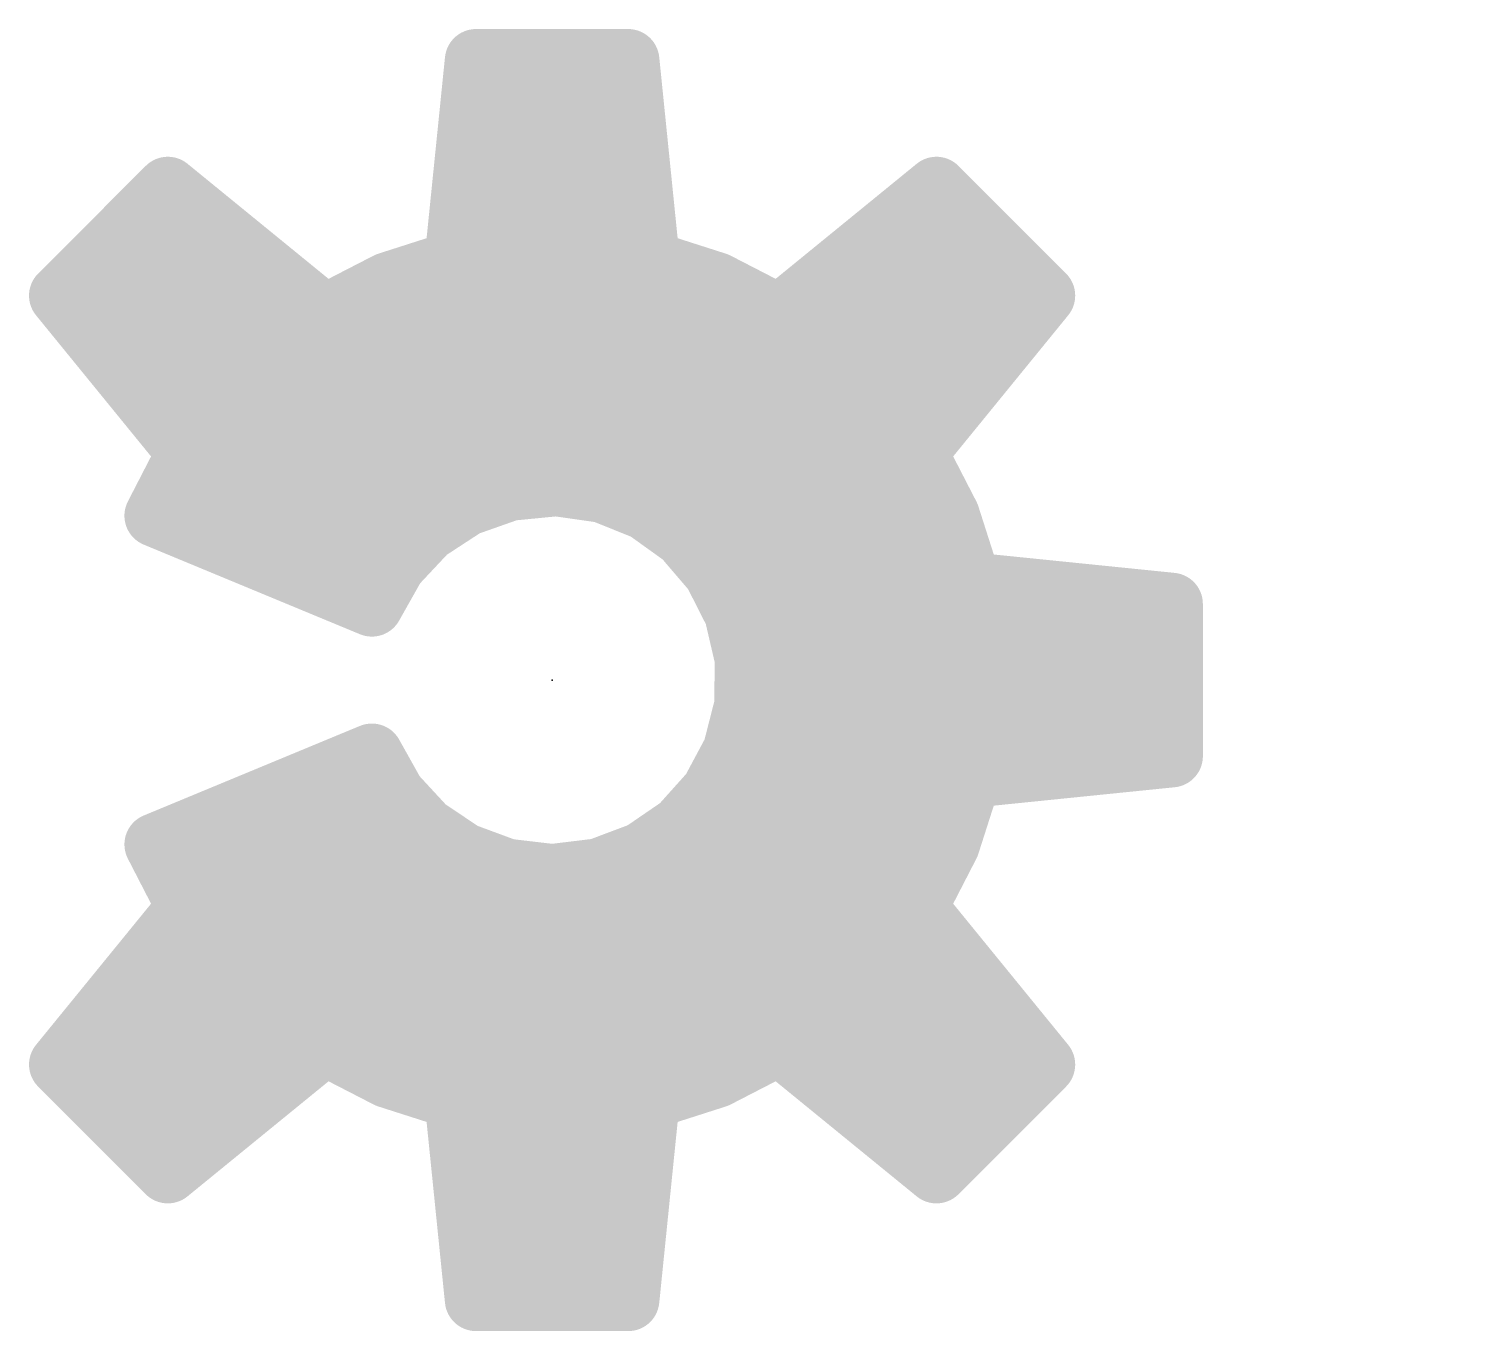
# Model space of a CAD drawing. Extents: x -0.1 to 52.8, y -11.4 to 50.9.
# Drawn here: x 31.255 to 34.742, y 11.367 to 14.518 of the extents above; entities that cross this region are included whole.
import ezdxf

# ---------------------------------------------------------------- set-up
doc = ezdxf.new("R2010")
doc.units = 0
for name, color, linetype in [('1', 12, 'CONTINUOUS'), ('22', 40, 'CONTINUOUS'), ('24', 53, 'CONTINUOUS')]:
    doc.layers.add(name, color=color, linetype=linetype)

msp = doc.modelspace()

# ---------------------------------------------------------------- linework, layer by layer
at = {"layer": '1', "const_width": 0.8128}
msp.add_lwpolyline([(35.56, 11.43), (31.75, 7.62)], dxfattribs=at)
at = {"layer": '22', "const_width": 0.15}
for points in [[(32.28, 13.9589), (32.3292, 14.4428)], [(32.3292, 14.4428), (32.6948, 14.4428)], [(32.6948, 14.4428), (32.744, 13.9589)], [(32.3248, 14.4), (32.6992, 14.4)], [(32.3096, 14.25), (32.7144, 14.25)], [(31.33, 13.8775), (31.5885, 14.136)], [(31.5885, 14.136), (31.9655, 13.8286)], [(33.0585, 13.8286), (33.4355, 14.136)], [(33.4355, 14.136), (33.694, 13.8775)], [(31.5525, 14.1), (31.6327, 14.1)], [(32.2943, 14.1), (32.7297, 14.1)], [(33.3913, 14.1), (33.4715, 14.1)], [(31.4025, 13.95), (31.8166, 13.95)], [(32.1173, 13.9068), (32.28, 13.9589)], [(32.2522, 13.95), (32.7718, 13.95)], [(32.744, 13.9589), (32.9067, 13.9068)], [(33.2074, 13.95), (33.6215, 13.95)], [(31.6374, 13.5005), (31.33, 13.8775)], [(31.9655, 13.8286), (32.1173, 13.9068)], [(32.9067, 13.9068), (33.0585, 13.8286)], [(33.694, 13.8775), (33.3866, 13.5005)], [(31.3932, 13.8), (33.6308, 13.8)], [(31.5155, 13.65), (33.5085, 13.65)], [(31.5592, 13.3487), (31.6374, 13.5005)], [(31.6371, 13.5), (33.3869, 13.5)], [(33.3866, 13.5005), (33.4648, 13.3487)], [(32.5222, 13.4225), (32.4105, 13.4116)], [(32.6333, 13.4067), (32.5222, 13.4225)], [(32.4105, 13.4116), (32.3047, 13.3743)], [(32.7374, 13.3649), (32.6333, 13.4067)], [(31.5599, 13.35), (32.2673, 13.35)], [(32.3047, 13.3743), (32.2107, 13.313)], [(32.8286, 13.2995), (32.7374, 13.3649)], [(32.7581, 13.35), (33.4641, 13.35)], [(32.0789, 13.1334), (31.5592, 13.3487)], [(33.4648, 13.3487), (33.5169, 13.186)], [(32.2107, 13.313), (32.134, 13.2312)], [(32.9016, 13.2143), (32.8286, 13.2995)], [(32.134, 13.2312), (32.0789, 13.1334)], [(32.9524, 13.1142), (32.9016, 13.2143)], [(31.9181, 13.2), (32.1164, 13.2)], [(32.9089, 13.2), (33.5124, 13.2)], [(33.5169, 13.186), (34.0008, 13.1368)], [(32.9778, 13.005), (32.9524, 13.1142)], [(34.0008, 13.1368), (34.0008, 12.7712)], [(32.9673, 13.05), (34.0008, 13.05)], [(32.9766, 12.8928), (32.9778, 13.005)], [(32.9767, 12.9), (34.0008, 12.9)], [(32.9488, 12.7841), (32.9766, 12.8928)], [(31.5592, 12.5593), (32.0789, 12.7746)], [(32.0789, 12.7746), (32.1327, 12.6784)], [(32.8959, 12.6851), (32.9488, 12.7841)], [(34.0008, 12.7712), (33.5169, 12.722)], [(32.0195, 12.75), (32.0927, 12.75)], [(32.9306, 12.75), (33.7923, 12.75)], [(33.5169, 12.722), (33.4648, 12.5593)], [(32.1327, 12.6784), (32.2075, 12.5975)], [(32.821, 12.6016), (32.8959, 12.6851)], [(31.6574, 12.6), (32.2052, 12.6)], [(32.2075, 12.5975), (32.2992, 12.5363)], [(32.7284, 12.5382), (32.821, 12.6016)], [(32.8187, 12.6), (33.4778, 12.6)], [(31.6374, 12.4075), (31.5592, 12.5593)], [(33.4648, 12.5593), (33.3866, 12.4075)], [(32.2992, 12.5363), (32.4026, 12.4981)], [(32.6234, 12.4987), (32.7284, 12.5382)], [(32.4026, 12.4981), (32.512, 12.4852)], [(32.512, 12.4852), (32.6234, 12.4987)], [(31.6155, 12.45), (33.4085, 12.45)], [(31.33, 12.0305), (31.6374, 12.4075)], [(33.3866, 12.4075), (33.694, 12.0305)], [(31.5497, 12.3), (33.4743, 12.3)], [(31.4274, 12.15), (33.5966, 12.15)], [(31.9655, 12.0794), (31.5885, 11.772)], [(32.1173, 12.0012), (31.9655, 12.0794)], [(33.0585, 12.0794), (32.9067, 12.0012)], [(33.4355, 11.772), (33.0585, 12.0794)], [(31.5885, 11.772), (31.33, 12.0305)], [(33.694, 12.0305), (33.4355, 11.772)], [(31.3605, 12), (31.8681, 12)], [(32.28, 11.9491), (32.1173, 12.0012)], [(32.121, 12), (32.903, 12)], [(32.9067, 12.0012), (32.744, 11.9491)], [(33.1559, 12), (33.6635, 12)], [(32.3292, 11.4652), (32.28, 11.9491)], [(32.744, 11.9491), (32.6948, 11.4652)], [(31.5105, 11.85), (31.6842, 11.85)], [(32.2901, 11.85), (32.7339, 11.85)], [(33.3398, 11.85), (33.5135, 11.85)], [(32.3053, 11.7), (32.7187, 11.7)], [(32.3206, 11.55), (32.7034, 11.55)], [(32.6948, 11.4652), (32.3292, 11.4652)]]:
    msp.add_lwpolyline(points, dxfattribs=at)
at = {"layer": '22', "const_width": 0.075}
for points in [[(32.3292, 14.4803, 1), (32.3292, 14.4053)], [(32.3665, 14.439, 1), (32.2919, 14.4466)], [(32.7321, 14.4466, 1), (32.6575, 14.439)], [(32.6948, 14.4053, 1), (32.6948, 14.4803)], [(32.3248, 14.4375, 1), (32.3248, 14.3625)], [(32.6992, 14.3625, 1), (32.6992, 14.4375)], [(32.3096, 14.2875, 1), (32.3096, 14.2125)], [(32.7144, 14.2125, 1), (32.7144, 14.2875)], [(31.6122, 14.1651, 1), (31.5648, 14.1069)], [(31.615, 14.1095, 1), (31.562, 14.1625)], [(33.462, 14.1625, 1), (33.409, 14.1095)], [(33.4592, 14.1069, 1), (33.4118, 14.1651)], [(31.5525, 14.1375, 1), (31.5525, 14.0625)], [(31.6327, 14.0625, 1), (31.6327, 14.1375)], [(32.2943, 14.1375, 1), (32.2943, 14.0625)], [(32.7297, 14.0625, 1), (32.7297, 14.1375)], [(33.3913, 14.1375, 1), (33.3913, 14.0625)], [(33.4715, 14.0625, 1), (33.4715, 14.1375)], [(31.4025, 13.9875, 1), (31.4025, 13.9125)], [(31.8166, 13.9125, 1), (31.8166, 13.9875)], [(32.2522, 13.9875, 1), (32.2522, 13.9125)], [(32.2914, 13.9232, 1), (32.2686, 13.9946)], [(32.7554, 13.9946, 1), (32.7326, 13.9232)], [(32.7718, 13.9125, 1), (32.7718, 13.9875)], [(33.2074, 13.9875, 1), (33.2074, 13.9125)], [(33.6215, 13.9125, 1), (33.6215, 13.9875)], [(32.1345, 13.8735, 1), (32.1002, 13.9402)], [(32.2427, 13.9627, 1), (32.3173, 13.9551)], [(32.7067, 13.9551, 1), (32.7813, 13.9627)], [(32.9238, 13.9402, 1), (32.8895, 13.8735)], [(31.3591, 13.9012, 1), (31.3009, 13.8538)], [(32.1059, 13.9425, 1), (32.1288, 13.8711)], [(32.8952, 13.8711, 1), (32.9181, 13.9425)], [(33.7231, 13.8538, 1), (33.6649, 13.9012)], [(31.3035, 13.904, 1), (31.3565, 13.851)], [(33.6675, 13.851, 1), (33.7205, 13.904)], [(31.9483, 13.8619, 1), (31.9827, 13.7953)], [(31.9418, 13.7995, 1), (31.9892, 13.8577)], [(33.0348, 13.8577, 1), (33.0822, 13.7995)], [(33.0413, 13.7953, 1), (33.0757, 13.8619)], [(31.3932, 13.8375, 1), (31.3932, 13.7625)], [(33.6308, 13.7625, 1), (33.6308, 13.8375)], [(31.5155, 13.6875, 1), (31.5155, 13.6125)], [(33.5085, 13.6125, 1), (33.5085, 13.6875)], [(31.6371, 13.5375, 1), (31.6371, 13.4625)], [(31.6707, 13.4833, 1), (31.6041, 13.5177)], [(33.4199, 13.5177, 1), (33.3533, 13.4833)], [(33.3869, 13.4625, 1), (33.3869, 13.5375)], [(31.6083, 13.4768, 1), (31.6665, 13.5242)], [(33.3575, 13.5242, 1), (33.4157, 13.4768)], [(32.5275, 13.4597, 1), (32.5169, 13.3854)], [(32.5258, 13.3852, 1), (32.5185, 13.4599)], [(32.4068, 13.4489, 1), (32.4142, 13.3742)], [(32.423, 13.3762, 1), (32.3981, 13.4469)], [(32.6472, 13.4415, 1), (32.6193, 13.3719)], [(32.628, 13.3695, 1), (32.6386, 13.4438)], [(31.5599, 13.3875, 1), (31.5599, 13.3125)], [(32.2922, 13.4097, 1), (32.3171, 13.339)], [(32.2673, 13.3125, 1), (32.2673, 13.3875)], [(32.3251, 13.3429, 1), (32.2842, 13.4058)], [(32.7592, 13.3953, 1), (32.7155, 13.3344)], [(32.7581, 13.3875, 1), (32.7581, 13.3125)], [(32.7234, 13.3301, 1), (32.7514, 13.3996)], [(33.4641, 13.3125, 1), (33.4641, 13.3875)], [(31.5736, 13.3833, 1), (31.5448, 13.3141)], [(31.5259, 13.3659, 1), (31.5925, 13.3315)], [(33.5005, 13.3601, 1), (33.4291, 13.3372)], [(33.4315, 13.3315, 1), (33.4982, 13.3658)], [(32.1902, 13.3445, 1), (32.2312, 13.2816)], [(32.238, 13.2874, 1), (32.1833, 13.3387)], [(32.857, 13.3239, 1), (32.8001, 13.2751)], [(32.8067, 13.269, 1), (32.8504, 13.33)], [(32.1066, 13.2568, 1), (32.1613, 13.2055)], [(32.1666, 13.2128, 1), (32.1013, 13.2496)], [(32.9351, 13.2313, 1), (32.8682, 13.1974)], [(31.9181, 13.2375, 1), (31.9181, 13.1625)], [(32.1164, 13.1625, 1), (32.1164, 13.2375)], [(32.9089, 13.2375, 1), (32.9089, 13.1625)], [(32.8732, 13.1899, 1), (32.9301, 13.2387)], [(33.5207, 13.2233, 1), (33.5131, 13.1487)], [(33.5124, 13.1625, 1), (33.5124, 13.2375)], [(33.4812, 13.1746, 1), (33.5526, 13.1974)], [(32.0462, 13.1518, 1), (32.1116, 13.115)], [(32.0645, 13.0988, 1), (32.0933, 13.168)], [(32.9889, 13.1228, 1), (32.9158, 13.1057)], [(34.0383, 13.1368, 1), (33.9633, 13.1368)], [(33.997, 13.0995, 1), (34.0046, 13.1741)], [(32.9189, 13.0973, 1), (32.9858, 13.1312)], [(32.9673, 13.0875, 1), (32.9673, 13.0125)], [(34.0008, 13.0125, 1), (34.0008, 13.0875)], [(33.0153, 13.0046, 1), (32.9403, 13.0054)], [(32.9413, 12.9965, 1), (33.0144, 13.0135)], [(32.9767, 12.9375, 1), (32.9767, 12.8625)], [(34.0008, 12.8625, 1), (34.0008, 12.9375)], [(33.0129, 12.8835, 1), (32.9403, 12.9021)], [(32.9391, 12.8932, 1), (33.0141, 12.8924)], [(32.1116, 12.7929, 1), (32.0462, 12.7563)], [(32.0933, 12.74, 1), (32.0645, 12.8092)], [(32.9818, 12.7664, 1), (32.9157, 12.8018)], [(34.0046, 12.7339, 1), (33.997, 12.8085)], [(32.0195, 12.7875, 1), (32.0195, 12.7125)], [(32.0927, 12.7125, 1), (32.0927, 12.7875)], [(32.9306, 12.7875, 1), (32.9306, 12.7125)], [(32.9124, 12.7934, 1), (32.9851, 12.7748)], [(33.5131, 12.7593, 1), (33.5207, 12.6847)], [(33.5526, 12.7106, 1), (33.4812, 12.7334)], [(33.7923, 12.7125, 1), (33.7923, 12.7875)], [(33.9633, 12.7712, 1), (34.0383, 12.7712)], [(32.1603, 12.7039, 1), (32.1052, 12.653)], [(32.1, 12.6601, 1), (32.1655, 12.6968)], [(32.8628, 12.7028, 1), (32.929, 12.6674)], [(32.9238, 12.6601, 1), (32.868, 12.7101)], [(31.6574, 12.6375, 1), (31.6574, 12.5625)], [(32.2284, 12.6287, 1), (32.1867, 12.5663)], [(32.18, 12.5721, 1), (32.2351, 12.623)], [(32.2052, 12.5625, 1), (32.2052, 12.6375)], [(32.8187, 12.6375, 1), (32.8187, 12.5625)], [(32.7931, 12.6266, 1), (32.8489, 12.5765)], [(32.8422, 12.5706, 1), (32.7998, 12.6325)], [(33.4778, 12.5625, 1), (33.4778, 12.6375)], [(31.5925, 12.5765, 1), (31.5259, 12.5421)], [(31.5448, 12.5939, 1), (31.5736, 12.5247)], [(33.4982, 12.5422, 1), (33.4315, 12.5765)], [(32.3121, 12.5715, 1), (32.2862, 12.5011)], [(32.2783, 12.5051, 1), (32.32, 12.5675)], [(32.7072, 12.5691, 1), (32.7496, 12.5072)], [(32.7416, 12.5031, 1), (32.7152, 12.5733)], [(33.4291, 12.5708, 1), (33.5005, 12.5479)], [(32.407, 12.5354, 1), (32.3982, 12.4609)], [(32.3896, 12.463, 1), (32.4155, 12.5333)], [(32.5075, 12.5224, 1), (32.5165, 12.448)], [(32.5076, 12.448, 1), (32.5164, 12.5224)], [(32.6102, 12.5337, 1), (32.6366, 12.4636)], [(32.6279, 12.4614, 1), (32.6189, 12.5359)], [(31.6155, 12.4875, 1), (31.6155, 12.4125)], [(33.4085, 12.4125, 1), (33.4085, 12.4875)], [(31.6665, 12.3838, 1), (31.6083, 12.4312)], [(33.4157, 12.4312, 1), (33.3575, 12.3838)], [(31.6041, 12.3903, 1), (31.6707, 12.4247)], [(33.3533, 12.4247, 1), (33.4199, 12.3903)], [(31.5497, 12.3375, 1), (31.5497, 12.2625)], [(33.4743, 12.2625, 1), (33.4743, 12.3375)], [(31.4274, 12.1875, 1), (31.4274, 12.1125)], [(33.5966, 12.1125, 1), (33.5966, 12.1875)], [(31.9827, 12.1127, 1), (31.9483, 12.0461)], [(31.9892, 12.0503, 1), (31.9418, 12.1085)], [(33.0822, 12.1085, 1), (33.0348, 12.0503)], [(33.0757, 12.0461, 1), (33.0413, 12.1127)], [(31.3565, 12.057, 1), (31.3035, 12.004)], [(33.7205, 12.004, 1), (33.6675, 12.057)], [(31.3009, 12.0542, 1), (31.3591, 12.0068)], [(31.3605, 12.0375, 1), (31.3605, 11.9625)], [(31.8681, 11.9625, 1), (31.8681, 12.0375)], [(32.1288, 12.0369, 1), (32.1059, 11.9655)], [(32.121, 12.0375, 1), (32.121, 11.9625)], [(32.1002, 11.9678, 1), (32.1345, 12.0345)], [(32.8895, 12.0345, 1), (32.9238, 11.9678)], [(32.9181, 11.9655, 1), (32.8952, 12.0369)], [(32.903, 11.9625, 1), (32.903, 12.0375)], [(33.1559, 12.0375, 1), (33.1559, 11.9625)], [(33.6635, 11.9625, 1), (33.6635, 12.0375)], [(33.6649, 12.0068, 1), (33.7231, 12.0542)], [(32.3173, 11.9529, 1), (32.2427, 11.9453)], [(32.2686, 11.9134, 1), (32.2914, 11.9848)], [(32.7326, 11.9848, 1), (32.7554, 11.9134)], [(32.7813, 11.9453, 1), (32.7067, 11.9529)], [(31.5105, 11.8875, 1), (31.5105, 11.8125)], [(31.6842, 11.8125, 1), (31.6842, 11.8875)], [(32.2901, 11.8875, 1), (32.2901, 11.8125)], [(32.7339, 11.8125, 1), (32.7339, 11.8875)], [(33.3398, 11.8875, 1), (33.3398, 11.8125)], [(33.5135, 11.8125, 1), (33.5135, 11.8875)], [(31.5648, 11.8011, 1), (31.6122, 11.7429)], [(31.562, 11.7455, 1), (31.615, 11.7985)], [(33.409, 11.7985, 1), (33.462, 11.7455)], [(33.4118, 11.7429, 1), (33.4592, 11.8011)], [(32.3053, 11.7375, 1), (32.3053, 11.6625)], [(32.7187, 11.6625, 1), (32.7187, 11.7375)], [(32.3206, 11.5875, 1), (32.3206, 11.5125)], [(32.7034, 11.5125, 1), (32.7034, 11.5875)], [(32.3292, 11.5027, 1), (32.3292, 11.4277)], [(32.2919, 11.4614, 1), (32.3665, 11.469)], [(32.6575, 11.469, 1), (32.7321, 11.4614)], [(32.6948, 11.4277, 1), (32.6948, 11.5027)]]:
    msp.add_lwpolyline(points, format="xyb", dxfattribs=at)
at = {"layer": '24'}
msp.add_point((32.512, 12.954), dxfattribs=at)

doc.saveas('drawing.dxf')
